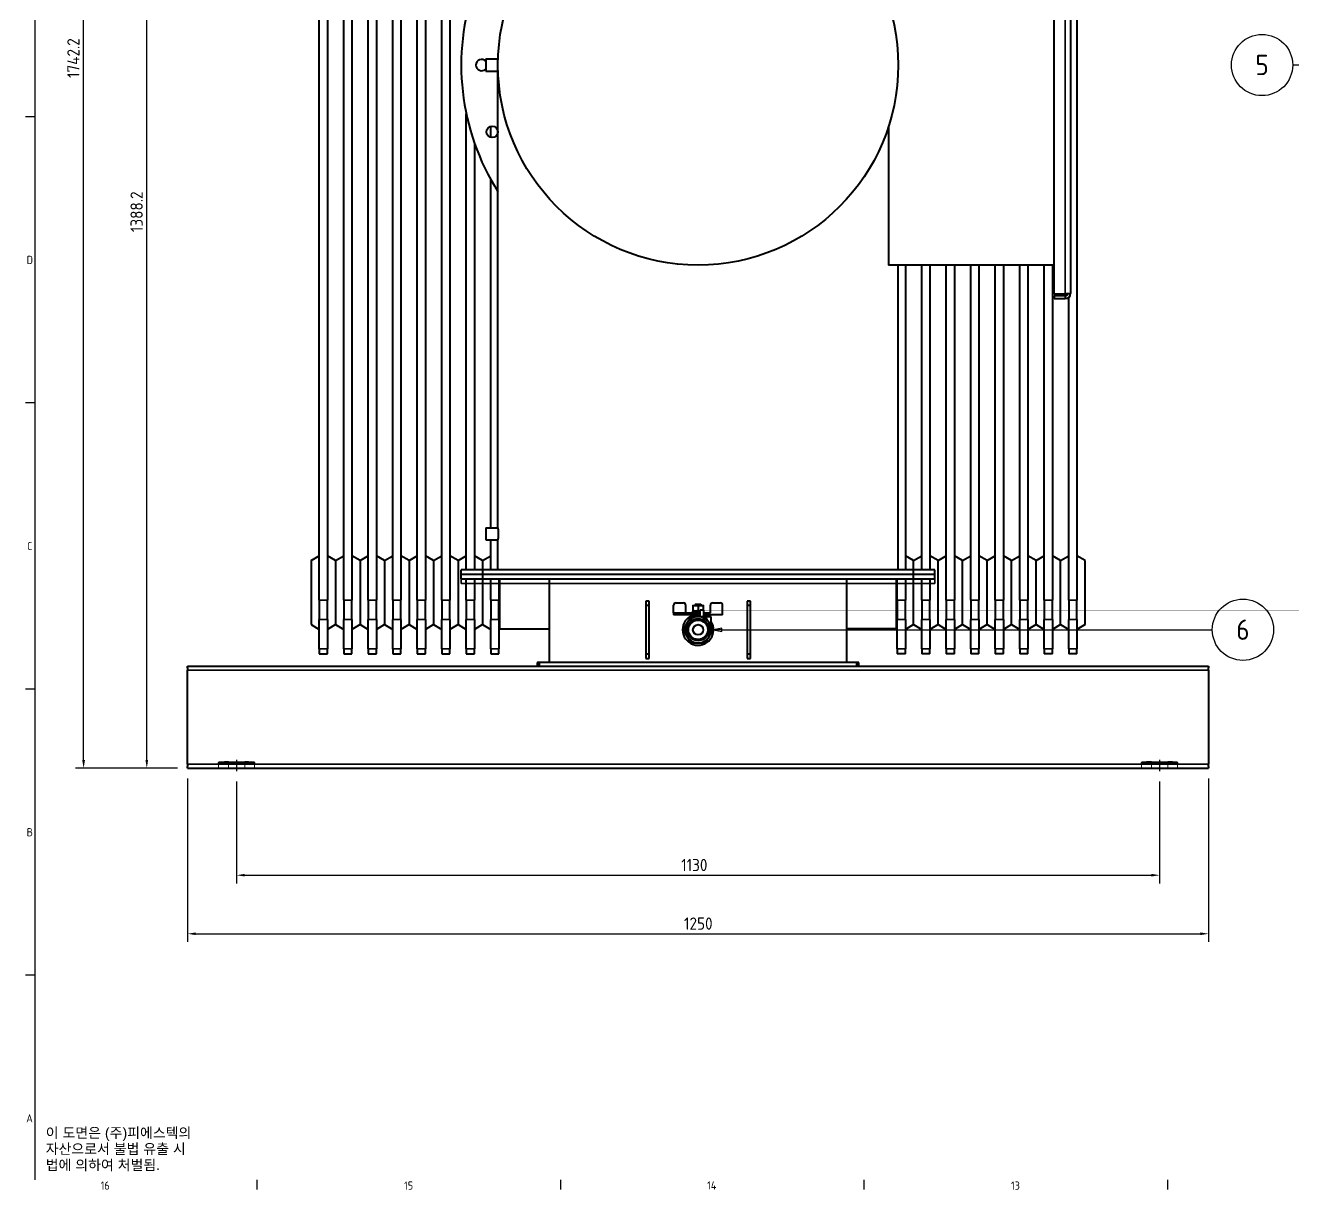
# Model space of a CAD drawing. Header units: millimetres. Extents: x 0 to 5945, y 0 to 4205.
# Drawn here: x 88 to 1641, y 88 to 1514 of the extents above; entities that cross this region are included whole.
import ezdxf

# ---------------------------------------------------------------- set-up
doc = ezdxf.new("R2010")
doc.units = ezdxf.units.MM
doc.header["$LTSCALE"] = 5
doc.layers.get('0').update_dxf_attribs({"color": 3, "lineweight": 25})
for name, color, linetype, lineweight in [('가려진 것(ISO)', 2, 'Continuous', 18), ('가려진 좁은 것(ISO)', 2, 'Continuous', 18), ('가시적인 것(ISO)', 3, 'Continuous', 40), ('가시적인 좁은 것(ISO)', 3, 'Continuous', 35), ('경계(ISO)', 7, 'Continuous', 25), ('기호(ISO)', 5, 'Continuous', 25), ('중심선(ISO)', 1, 'Continuous', 25), ('참조(ISO)', 6, 'Continuous', 35), ('치수(ISO)', 2, 'Continuous', 25)]:
    doc.layers.add(name, color=color, linetype=linetype, lineweight=lineweight)
doc.styles.add('문자 텍스트_PSTEK_POSCO', font='isocp.shx')
doc.styles.add('부품번호텍스트_PSTEK_POSCO', font='isocp.shx')
doc.styles.add('치수 텍스트_PSTEK_POSCO', font='isocp.shx')
doc.dimstyles.new('치수_PSTEK_POSCO', dxfattribs={"dimscale": 5, "dimtxt": 3, "dimasz": 2, "dimexe": 2, "dimexo": 2.5, "dimgap": 1, "dimtad": 1, "dimrnd": 1e-08, "dimdsep": 46, "dimtxsty": '치수 텍스트_PSTEK_POSCO', "dimcen": 0.09, "dimdle": 10, "dimclrd": 7, "dimclre": 7, "dimclrt": 2, "dimadec": 1, "dimazin": 2, "dimtfac": 1, "dimtmove": 0, "dimatfit": 3, "dimfxl": 0, "dimtolj": 1, "dimlwd": -1, "dimlwe": -1, "dimarcsym": 0})

# ---------------------------------------------------------------- blocks, each defined once
blk = doc.blocks.new('경계 Default Border')
at = {"layer": '경계(ISO)'}
for p, q in [((20, 280.33), (17.6, 280.33)), ((20, 210.25), (17.6, 210.25)), ((20, 140.17), (17.6, 140.17)), ((20, 70.08), (17.6, 70.08)), ((74.31, 20), (74.31, 17.6)), ((148.63, 20), (148.63, 17.6)), ((222.94, 20), (222.94, 17.6)), ((297.25, 20), (297.25, 17.6))]:
    blk.add_line(p, q, dxfattribs=at)
at = {"layer": '경계(ISO)', "flags": 128}
blk.add_lwpolyline([(20, 20), (20, 821)], dxfattribs=at)
at = {"layer": '경계(ISO)', "color": 2, "char_height": 2, "attachment_point": 7, "style": '문자 텍스트_PSTEK_POSCO'}
for s, insert in [('D', (17.92, 244.27)), ('C', (18.03, 174.19)), ('B', (17.92, 104.11)), ('A', (17.81, 34.04)), ('16', (36.04, 17.58)), ('15', (110.35, 17.58)), ('14', (184.55, 17.6)), ('13', (258.97, 17.58))]:
    blk.add_mtext(s, dxfattribs=dict(at, insert=insert))
blk = doc.blocks.new('*D22')
at = {"layer": 'Defpoints', "color": 0}
for p in [(346.7, 600.2), (1476.7, 600.2), (1476.7, 472.9)]:
    blk.add_point(p, dxfattribs=at)
at = {"layer": '치수(ISO)', "color": 7}
for p, q in [((346.7, 587.7), (346.7, 462.9)), ((1476.7, 587.7), (1476.7, 462.9)), ((356.7, 472.9), (1466.7, 472.9))]:
    blk.add_line(p, q, dxfattribs=at)
for points in [[(356.7, 474.6), (356.7, 471.3), (346.7, 472.9)], [(1466.7, 474.6), (1466.7, 471.3), (1476.7, 472.9)]]:
    blk.add_solid(points, dxfattribs=at)
at = {"layer": '치수(ISO)', "color": 2, "insert": (890.9, 485.4), "char_height": 15, "attachment_point": 4, "style": '치수 텍스트_PSTEK_POSCO'}
blk.add_mtext('\\A1;1130', dxfattribs=at)
blk = doc.blocks.new('*D23')
at = {"layer": 'Defpoints', "color": 0}
for p in [(286.7, 604), (1536.7, 604), (1536.7, 401.2)]:
    blk.add_point(p, dxfattribs=at)
at = {"layer": '치수(ISO)', "color": 7}
for p, q in [((286.7, 591.5), (286.7, 391.2)), ((1536.7, 591.5), (1536.7, 391.2)), ((296.7, 401.2), (1526.7, 401.2))]:
    blk.add_line(p, q, dxfattribs=at)
for points in [[(296.7, 402.9), (296.7, 399.6), (286.7, 401.2)], [(1526.7, 402.9), (1526.7, 399.6), (1536.7, 401.2)]]:
    blk.add_solid(points, dxfattribs=at)
at = {"layer": '치수(ISO)', "color": 2, "insert": (894.4, 413.7), "char_height": 15, "attachment_point": 4, "style": '치수 텍스트_PSTEK_POSCO'}
blk.add_mtext('\\A1;1250', dxfattribs=at)
blk = doc.blocks.new('품번기호3')
at = {"layer": '기호(ISO)', "color": 7}
for p, q in [((188.13, 155.1), (186.13, 154.7)), ((188.13, 154.7), (186.13, 154.7)), ((186.13, 154.7), (188.13, 154.3)), ((188.13, 154.3), (188.13, 155.1)), ((188.13, 154.7), (308.24, 154.7))]:
    blk.add_line(p, q, dxfattribs=at)
at = {"layer": '기호(ISO)', "color": 7, "flags": 128}
blk.add_lwpolyline([(188.13, 155.1), (186.13, 154.7)], dxfattribs=at)
at = {"layer": '기호(ISO)'}
blk.add_circle((315.74, 154.7), 7.5, dxfattribs=at)
at = {"layer": '기호(ISO)', "color": 7}
blk.add_solid([(188.13, 155.1), (186.13, 154.7), (188.13, 154.3), (188.13, 155.1)], dxfattribs=at)
at = {"layer": '기호(ISO)', "color": 7, "insert": (315.74, 154.72), "char_height": 5, "attachment_point": 5, "style": '부품번호텍스트_PSTEK_POSCO'}
blk.add_mtext('6', dxfattribs=at)
blk = doc.blocks.new('품번기호9')
at = {"layer": '기호(ISO)', "color": 7}
for p, q in [((402.78, 293), (327.93, 293)), ((402.78, 293.4), (402.78, 292.6)), ((404.4, 293.07), (402.78, 293.4)), ((402.78, 293), (404.4, 293)), ((402.78, 292.6), (404.4, 292.92))]:
    blk.add_line(p, q, dxfattribs=at)
at = {"layer": '기호(ISO)', "color": 7, "flags": 128}
blk.add_lwpolyline([(402.78, 292.6), (404.78, 293)], dxfattribs=at)
at = {"layer": '기호(ISO)'}
blk.add_circle((320.43, 293), 7.5, dxfattribs=at)
at = {"layer": '기호(ISO)', "color": 7}
blk.add_solid([(402.78, 292.6), (404.78, 293), (402.78, 293.4), (402.78, 292.6)], dxfattribs=at)
at = {"layer": '기호(ISO)', "color": 7, "insert": (320.43, 293.02), "char_height": 5, "attachment_point": 5, "style": '부품번호텍스트_PSTEK_POSCO'}
blk.add_mtext('5', dxfattribs=at)
blk = doc.blocks.new('*D44')
at = {"layer": 'Defpoints', "color": 0}
for p in [(236.7, 1992.2), (696.7, 1992.2), (286.7, 604)]:
    blk.add_point(p, dxfattribs=at)
at = {"layer": '치수(ISO)', "color": 7}
for p, q in [((684.2, 1992.2), (226.7, 1992.2)), ((236.7, 614), (236.7, 1982.2)), ((274.2, 604), (226.7, 604))]:
    blk.add_line(p, q, dxfattribs=at)
for points in [[(235, 1982.2), (238.3, 1982.2), (236.7, 1992.2)], [(235, 614), (238.3, 614), (236.7, 604)]]:
    blk.add_solid(points, dxfattribs=at)
at = {"layer": '치수(ISO)', "color": 2, "insert": (224.2, 1260.4), "char_height": 15, "attachment_point": 4, "rotation": 90, "style": '치수 텍스트_PSTEK_POSCO'}
blk.add_mtext('\\A1;1388.2', dxfattribs=at)
blk = doc.blocks.new('*D55')
at = {"layer": 'Defpoints', "color": 0}
for p in [(159.3, 2346.2), (436.7, 2346.2), (286.7, 604)]:
    blk.add_point(p, dxfattribs=at)
at = {"layer": '치수(ISO)', "color": 7}
for p, q in [((424.2, 2346.2), (149.3, 2346.2)), ((159.3, 614), (159.3, 2336.2)), ((274.2, 604), (149.3, 604))]:
    blk.add_line(p, q, dxfattribs=at)
for points in [[(157.6, 2336.2), (161, 2336.2), (159.3, 2346.2)], [(157.6, 614), (161, 614), (159.3, 604)]]:
    blk.add_solid(points, dxfattribs=at)
at = {"layer": '치수(ISO)', "color": 2, "insert": (146.8, 1449.1), "char_height": 15, "attachment_point": 4, "rotation": 90, "style": '치수 텍스트_PSTEK_POSCO'}
blk.add_mtext('\\A1;1742.2', dxfattribs=at)

msp = doc.modelspace()

# ---------------------------------------------------------------- linework, layer by layer
at = {"layer": '가려진 것(ISO)'}
for p, q in [((324.6517, 610.532), (324.6517, 603.9862)), ((368.6517, 610.532), (368.6517, 603.9862)), ((1454.6517, 610.532), (1454.6517, 603.9862)), ((1498.6517, 610.532), (1498.6517, 603.9862))]:
    msp.add_line(p, q, dxfattribs=at)
at = {"layer": '가려진 좁은 것(ISO)'}
for p, q in [((336.6517, 603.9862), (336.6517, 609.6928)), ((356.6517, 603.9862), (356.6517, 609.6928)), ((1466.6517, 603.9862), (1466.6517, 609.6928)), ((1486.6517, 603.9862), (1486.6517, 609.6928))]:
    msp.add_line(p, q, dxfattribs=at)
at = {"layer": '가시적인 것(ISO)'}
for p, q in [((447.8517, 809.6692), (447.8517, 1778.3033)), ((457.8517, 1778.3033), (457.8517, 809.6692)), ((477.8517, 809.6692), (477.8517, 1778.3033)), ((487.8517, 1778.3033), (487.8517, 809.6692)), ((507.8517, 809.6692), (507.8517, 1778.3033)), ((517.8517, 1778.3033), (517.8517, 809.6692)), ((537.8517, 809.6692), (537.8517, 1778.3033)), ((547.8517, 1778.3033), (547.8517, 809.6692)), ((567.8517, 809.6692), (567.8517, 1778.3033)), ((577.8517, 1778.3033), (577.8517, 809.6692)), ((1347.6517, 1184.449), (1347.6517, 1745.5235)), ((1367.6517, 1744.5862), (1367.6517, 1185.3862)), ((1375.4517, 1722.4862), (1375.4517, 809.6692)), ((597.8517, 809.6692), (597.8517, 1558.8233)), ((607.8517, 1565.9342), (607.8517, 809.6692)), ((651.6517, 1472.4862), (651.6517, 1457.4862)), ((651.6517, 1472.4862), (666.7665, 1472.4862)), ((666.6517, 898.2792), (666.6517, 1464.9862)), ((651.6517, 1457.4862), (666.6517, 1457.4862)), ((627.8517, 846.9862), (627.8517, 1405.341)), ((657.8517, 1376.3242), (657.8517, 1389.8693)), ((1144.8897, 1389.9862), (1144.8897, 1219.9862)), ((637.8517, 1369.4166), (637.8517, 846.9862)), ((657.8517, 898.4862), (657.8517, 1324.681)), ((1347.6517, 1219.9862), (1144.8897, 1219.9862)), ((1156.6517, 846.9862), (1156.6517, 1219.9862)), ((1165.4517, 1219.9862), (1165.4517, 846.9862)), ((1185.4517, 846.9862), (1185.4517, 1219.9862)), ((1195.4517, 1219.9862), (1195.4517, 846.9862)), ((1215.4517, 809.6692), (1215.4517, 1219.9862)), ((1225.4517, 1219.9862), (1225.4517, 809.6692)), ((1245.4517, 809.6692), (1245.4517, 1219.9862)), ((1255.4517, 1219.9862), (1255.4517, 809.6692)), ((1275.4517, 809.6692), (1275.4517, 1219.9862)), ((1285.4517, 1219.9862), (1285.4517, 809.6692)), ((1305.4517, 809.6692), (1305.4517, 1219.9862)), ((1315.4517, 1219.9862), (1315.4517, 809.6692)), ((1335.4517, 809.6692), (1335.4517, 1219.9862)), ((1345.4517, 1219.9862), (1345.4517, 809.6692)), ((1361.2517, 1184.449), (1347.6517, 1184.449)), ((1361.2517, 1182.1862), (1347.6517, 1182.1862)), ((1347.6517, 1182.1862), (1347.6517, 1178.9862)), ((1361.2517, 1185.3862), (1367.6517, 1185.3862)), ((1361.2517, 1185.3862), (1361.2517, 1184.449)), ((1361.2517, 1182.1862), (1361.2517, 1178.9862)), ((1361.4517, 1185.3862), (1361.4517, 1184.9862)), ((1361.4517, 1184.9862), (1364.4517, 1184.9862)), ((1364.4517, 1184.9862), (1364.4517, 1185.3862)), ((1365.4517, 809.6692), (1365.4517, 1180.5572)), ((1347.6517, 1178.9862), (1361.2517, 1178.9862)), ((651.6517, 898.4862), (651.6517, 883.4862)), ((651.6517, 898.4862), (666.6517, 898.4862)), ((651.6517, 883.4862), (666.6517, 883.4862)), ((657.8517, 846.9862), (657.8517, 883.4862)), ((666.6517, 846.9862), (666.6517, 883.6933)), ((437.8517, 858.2127), (447.8517, 863.9862)), ((437.8517, 858.2127), (437.8517, 779.7598)), ((467.8517, 858.2127), (457.8517, 863.9862)), ((467.8517, 858.2127), (477.8517, 863.9862)), ((467.8517, 858.2127), (467.8517, 779.7598)), ((497.8517, 858.2127), (487.8517, 863.9862)), ((497.8517, 858.2127), (507.8517, 863.9862)), ((497.8517, 858.2127), (497.8517, 779.7598)), ((527.8517, 858.2127), (517.8517, 863.9862)), ((527.8517, 858.2127), (537.8517, 863.9862)), ((527.8517, 858.2127), (527.8517, 779.7598)), ((557.8517, 858.2127), (547.8517, 863.9862)), ((557.8517, 858.2127), (567.8517, 863.9862)), ((557.8517, 858.2127), (557.8517, 779.7598)), ((587.8517, 858.2127), (577.8517, 863.9862)), ((587.8517, 858.2127), (597.8517, 863.9862)), ((587.8517, 858.2127), (587.8517, 779.7598)), ((617.8517, 858.2127), (607.8517, 863.9862)), ((617.8517, 858.2127), (627.8517, 863.9862)), ((617.8517, 858.2127), (617.8517, 779.7598)), ((647.8517, 858.2127), (637.8517, 863.9862)), ((647.8517, 858.2127), (657.8517, 863.9862)), ((647.8517, 858.2127), (647.8517, 779.7598)), ((1175.4517, 858.2127), (1165.4517, 863.9862)), ((1175.4517, 858.2127), (1185.4517, 863.9862)), ((1175.4517, 779.7598), (1175.4517, 858.2127)), ((1205.4517, 858.2127), (1195.4517, 863.9862)), ((1205.4517, 858.2127), (1215.4517, 863.9862)), ((1205.4517, 779.7598), (1205.4517, 858.2127)), ((1235.4517, 858.2127), (1225.4517, 863.9862)), ((1235.4517, 858.2127), (1245.4517, 863.9862)), ((1235.4517, 779.7598), (1235.4517, 858.2127)), ((1265.4517, 858.2127), (1255.4517, 863.9862)), ((1265.4517, 858.2127), (1275.4517, 863.9862)), ((1265.4517, 779.7598), (1265.4517, 858.2127)), ((1295.4517, 858.2127), (1285.4517, 863.9862)), ((1295.4517, 858.2127), (1305.4517, 863.9862)), ((1295.4517, 779.7598), (1295.4517, 858.2127)), ((1325.4517, 858.2127), (1315.4517, 863.9862)), ((1325.4517, 858.2127), (1335.4517, 863.9862)), ((1325.4517, 779.7598), (1325.4517, 858.2127)), ((1355.4517, 858.2127), (1345.4517, 863.9862)), ((1355.4517, 858.2127), (1365.4517, 863.9862)), ((1355.4517, 779.7598), (1355.4517, 858.2127)), ((1385.4517, 858.2127), (1375.4517, 863.9862)), ((1385.4517, 779.7598), (1385.4517, 858.2127)), ((1201.6517, 846.9862), (621.6517, 846.9862)), ((621.6517, 840.9862), (621.6517, 846.9862)), ((1201.6517, 840.9862), (621.6517, 840.9862)), ((1201.6517, 840.9862), (621.6517, 840.9862)), ((621.6517, 835.9862), (621.6517, 840.9862)), ((1201.6517, 840.9862), (1201.6517, 846.9862)), ((1201.6517, 835.9862), (1201.6517, 840.9862)), ((621.6517, 835.9862), (1201.6517, 835.9862)), ((627.8517, 809.6692), (627.8517, 835.9862)), ((637.8517, 835.9862), (637.8517, 809.6692)), ((657.8517, 809.6692), (657.8517, 835.9862)), ((667.8517, 835.9862), (667.8517, 809.6692)), ((668.6311, 835.9862), (668.6311, 774.4362)), ((729.6517, 733.4862), (729.6517, 835.9862)), ((1093.6517, 733.4862), (1093.6517, 835.9862)), ((1154.6723, 774.4362), (1154.6723, 835.9862)), ((1155.4517, 809.6692), (1155.4517, 835.9862)), ((1165.4517, 835.9862), (1165.4517, 809.6692)), ((1185.4517, 809.6692), (1185.4517, 835.9862)), ((1195.4517, 835.9862), (1195.4517, 809.6692)), ((447.8517, 809.6692), (447.8517, 786.1769)), ((457.8517, 786.1769), (457.8517, 809.6692)), ((477.8517, 809.6692), (477.8517, 786.1769)), ((487.8517, 786.1769), (487.8517, 809.6692)), ((507.8517, 809.6692), (507.8517, 786.1769)), ((517.8517, 786.1769), (517.8517, 809.6692)), ((537.8517, 809.6692), (537.8517, 786.1769)), ((547.8517, 786.1769), (547.8517, 809.6692)), ((567.8517, 809.6692), (567.8517, 786.1769)), ((577.8517, 786.1769), (577.8517, 809.6692)), ((597.8517, 809.6692), (597.8517, 786.1769)), ((607.8517, 786.1769), (607.8517, 809.6692)), ((627.8517, 809.6692), (627.8517, 786.1769)), ((637.8517, 786.1769), (637.8517, 809.6692)), ((657.8517, 809.6692), (657.8517, 786.1769)), ((667.8517, 786.1769), (667.8517, 809.6692)), ((847.6517, 808.4862), (847.6517, 803.4862)), ((851.6517, 808.4862), (847.6517, 808.4862)), ((851.6517, 803.4862), (851.6517, 808.4862)), ((971.6517, 808.4862), (971.6517, 803.4862)), ((975.6517, 808.4862), (971.6517, 808.4862)), ((975.6517, 803.4862), (975.6517, 808.4862)), ((1155.4517, 809.6692), (1155.4517, 786.1769)), ((1165.4517, 786.1769), (1165.4517, 809.6692)), ((1185.4517, 809.6692), (1185.4517, 786.1769)), ((1195.4517, 786.1769), (1195.4517, 809.6692)), ((1215.4517, 809.6692), (1215.4517, 786.1769)), ((1225.4517, 786.1769), (1225.4517, 809.6692)), ((1245.4517, 809.6692), (1245.4517, 786.1769)), ((1255.4517, 786.1769), (1255.4517, 809.6692)), ((1275.4517, 809.6692), (1275.4517, 786.1769)), ((1285.4517, 786.1769), (1285.4517, 809.6692)), ((1305.4517, 809.6692), (1305.4517, 786.1769)), ((1315.4517, 786.1769), (1315.4517, 809.6692)), ((1335.4517, 809.6692), (1335.4517, 786.1769)), ((1345.4517, 786.1769), (1345.4517, 809.6692)), ((1365.4517, 809.6692), (1365.4517, 786.1769)), ((1375.4517, 786.1769), (1375.4517, 809.6692)), ((847.6517, 803.4862), (851.6517, 803.4862)), ((847.6517, 803.4862), (847.6517, 743.4862)), ((851.6517, 743.4862), (851.6517, 803.4862)), ((881.6517, 794.3862), (881.6517, 803.3862)), ((881.6517, 794.3862), (914.0517, 794.3862)), ((881.6517, 794.3862), (881.6517, 791.8862)), ((884.6517, 806.3862), (893.6517, 806.3862)), ((896.6517, 794.3862), (896.6517, 803.3862)), ((904.6517, 796.3862), (914.0517, 796.3862)), ((904.6517, 796.3862), (904.6517, 794.3862)), ((905.1517, 803.1862), (908.4017, 803.1862)), ((905.1517, 802.9168), (905.1517, 796.6557)), ((908.4187, 804.7862), (907.6517, 804.0192)), ((907.6517, 804.0192), (915.6517, 804.0192)), ((907.6517, 804.0192), (907.6517, 803.1862)), ((908.4017, 803.1862), (914.9017, 803.1862)), ((908.4187, 804.7862), (914.8847, 804.7862)), ((911.6517, 802.9168), (911.6517, 796.6557)), ((918.8517, 797.4862), (914.0517, 797.4862)), ((914.0517, 789.4862), (914.0517, 797.4862)), ((914.8847, 804.7862), (915.6517, 804.0192)), ((914.9017, 803.1862), (918.1517, 803.1862)), ((915.6517, 804.0192), (915.6517, 803.1862)), ((918.1517, 797.4862), (918.1517, 802.9168)), ((918.8517, 789.4862), (918.8517, 797.4862)), ((918.8517, 794.3862), (926.6517, 794.3862)), ((926.6517, 794.3862), (926.6517, 803.3862)), ((929.6517, 806.3862), (938.6517, 806.3862)), ((941.6517, 791.8862), (941.6517, 803.3862)), ((971.6517, 803.4862), (975.6517, 803.4862)), ((971.6517, 803.4862), (971.6517, 743.4862)), ((975.6517, 743.4862), (975.6517, 803.4862)), ((437.8517, 779.7598), (447.8517, 773.9862)), ((447.8517, 750.017), (447.8517, 786.1769)), ((457.8517, 786.1769), (457.8517, 750.017)), ((467.8517, 779.7598), (457.8517, 773.9862)), ((467.8517, 779.7598), (477.8517, 773.9862)), ((477.8517, 750.017), (477.8517, 786.1769)), ((487.8517, 786.1769), (487.8517, 750.017)), ((497.8517, 779.7598), (487.8517, 773.9862)), ((497.8517, 779.7598), (507.8517, 773.9862)), ((507.8517, 750.017), (507.8517, 786.1769)), ((517.8517, 786.1769), (517.8517, 750.017)), ((527.8517, 779.7598), (517.8517, 773.9862)), ((527.8517, 779.7598), (537.8517, 773.9862)), ((537.8517, 750.017), (537.8517, 786.1769)), ((547.8517, 786.1769), (547.8517, 750.017)), ((557.8517, 779.7598), (547.8517, 773.9862)), ((557.8517, 779.7598), (567.8517, 773.9862)), ((567.8517, 750.017), (567.8517, 786.1769)), ((577.8517, 786.1769), (577.8517, 750.017)), ((587.8517, 779.7598), (577.8517, 773.9862)), ((587.8517, 779.7598), (597.8517, 773.9862)), ((597.8517, 750.017), (597.8517, 786.1769)), ((607.8517, 786.1769), (607.8517, 750.017)), ((617.8517, 779.7598), (607.8517, 773.9862)), ((617.8517, 779.7598), (627.8517, 773.9862)), ((627.8517, 750.017), (627.8517, 786.1769)), ((637.8517, 786.1769), (637.8517, 750.017)), ((647.8517, 779.7598), (637.8517, 773.9862)), ((647.8517, 779.7598), (657.8517, 773.9862)), ((657.8517, 750.017), (657.8517, 786.1769)), ((667.8517, 786.1769), (667.8517, 750.017)), ((914.0517, 791.8862), (881.6517, 791.8862)), ((905.2517, 791.8862), (905.1517, 791.7862)), ((905.1517, 791.7862), (914.0517, 791.7862)), ((905.1517, 791.7862), (905.1517, 790.7862)), ((905.1517, 790.7862), (914.0517, 790.7862)), ((905.2517, 790.6862), (905.1517, 790.7862)), ((905.2517, 790.6862), (905.1517, 790.5862)), ((905.1517, 790.5862), (914.0517, 790.5862)), ((905.1517, 790.5862), (905.1517, 789.5862)), ((905.1517, 789.5862), (914.0517, 789.5862)), ((905.2517, 789.4862), (905.1517, 789.5862)), ((905.2517, 790.6862), (914.0517, 790.6862)), ((941.6517, 791.8862), (918.8517, 791.8862)), ((927.6517, 789.4862), (921.1517, 789.4862)), ((921.1517, 788.6809), (921.1517, 789.4862)), ((927.6517, 777.7734), (927.6517, 789.4862)), ((1155.4517, 750.017), (1155.4517, 786.1769)), ((1165.4517, 786.1769), (1165.4517, 750.017)), ((1175.4517, 779.7598), (1165.4517, 773.9862)), ((1175.4517, 779.7598), (1185.4517, 773.9862)), ((1185.4517, 750.017), (1185.4517, 786.1769)), ((1195.4517, 786.1769), (1195.4517, 750.017)), ((1205.4517, 779.7598), (1195.4517, 773.9862)), ((1205.4517, 779.7598), (1215.4517, 773.9862)), ((1215.4517, 750.017), (1215.4517, 786.1769)), ((1225.4517, 786.1769), (1225.4517, 750.017)), ((1235.4517, 779.7598), (1225.4517, 773.9862)), ((1235.4517, 779.7598), (1245.4517, 773.9862)), ((1245.4517, 750.017), (1245.4517, 786.1769)), ((1255.4517, 786.1769), (1255.4517, 750.017)), ((1265.4517, 779.7598), (1255.4517, 773.9862)), ((1265.4517, 779.7598), (1275.4517, 773.9862)), ((1275.4517, 750.017), (1275.4517, 786.1769)), ((1285.4517, 786.1769), (1285.4517, 750.017)), ((1295.4517, 779.7598), (1285.4517, 773.9862)), ((1295.4517, 779.7598), (1305.4517, 773.9862)), ((1305.4517, 750.017), (1305.4517, 786.1769)), ((1315.4517, 786.1769), (1315.4517, 750.017)), ((1325.4517, 779.7598), (1315.4517, 773.9862)), ((1325.4517, 779.7598), (1335.4517, 773.9862)), ((1335.4517, 750.017), (1335.4517, 786.1769)), ((1345.4517, 786.1769), (1345.4517, 750.017)), ((1355.4517, 779.7598), (1345.4517, 773.9862)), ((1355.4517, 779.7598), (1365.4517, 773.9862)), ((1365.4517, 750.017), (1365.4517, 786.1769)), ((1375.4517, 786.1769), (1375.4517, 750.017)), ((1385.4517, 779.7598), (1375.4517, 773.9862)), ((668.6311, 774.4362), (667.8517, 773.9862)), ((668.6311, 774.4362), (729.6517, 774.4362)), ((1154.6723, 774.4362), (1093.6517, 774.4362)), ((1154.6723, 774.4362), (1155.4517, 773.9862)), ((447.8517, 750.017), (447.8517, 743.9862)), ((457.8517, 743.9862), (457.8517, 750.017)), ((477.8517, 750.017), (477.8517, 743.9862)), ((487.8517, 743.9862), (487.8517, 750.017)), ((507.8517, 750.017), (507.8517, 743.9862)), ((517.8517, 743.9862), (517.8517, 750.017)), ((537.8517, 750.017), (537.8517, 743.9862)), ((547.8517, 743.9862), (547.8517, 750.017)), ((567.8517, 750.017), (567.8517, 743.9862)), ((577.8517, 743.9862), (577.8517, 750.017)), ((597.8517, 750.017), (597.8517, 743.9862)), ((607.8517, 743.9862), (607.8517, 750.017)), ((627.8517, 750.017), (627.8517, 743.9862)), ((637.8517, 743.9862), (637.8517, 750.017)), ((657.8517, 750.017), (657.8517, 743.9862)), ((667.8517, 743.9862), (667.8517, 750.017)), ((1155.4517, 750.017), (1155.4517, 743.9862)), ((1165.4517, 743.9862), (1165.4517, 750.017)), ((1185.4517, 750.017), (1185.4517, 743.9862)), ((1195.4517, 743.9862), (1195.4517, 750.017)), ((1215.4517, 750.017), (1215.4517, 743.9862)), ((1225.4517, 743.9862), (1225.4517, 750.017)), ((1245.4517, 750.017), (1245.4517, 743.9862)), ((1255.4517, 743.9862), (1255.4517, 750.017)), ((1275.4517, 750.017), (1275.4517, 743.9862)), ((1285.4517, 743.9862), (1285.4517, 750.017)), ((1305.4517, 750.017), (1305.4517, 743.9862)), ((1315.4517, 743.9862), (1315.4517, 750.017)), ((1335.4517, 750.017), (1335.4517, 743.9862)), ((1345.4517, 743.9862), (1345.4517, 750.017)), ((1365.4517, 750.017), (1365.4517, 743.9862)), ((1375.4517, 743.9862), (1375.4517, 750.017)), ((447.8517, 743.9862), (457.8517, 743.9862)), ((477.8517, 743.9862), (487.8517, 743.9862)), ((507.8517, 743.9862), (517.8517, 743.9862)), ((537.8517, 743.9862), (547.8517, 743.9862)), ((567.8517, 743.9862), (577.8517, 743.9862)), ((597.8517, 743.9862), (607.8517, 743.9862)), ((627.8517, 743.9862), (637.8517, 743.9862)), ((657.8517, 743.9862), (667.8517, 743.9862)), ((717.6517, 733.4862), (714.6517, 733.4862)), ((714.6517, 733.4862), (714.6517, 728.9862)), ((717.6517, 728.9862), (717.6517, 733.4862)), ((1105.6517, 733.4862), (717.6517, 733.4862)), ((851.6517, 743.4862), (847.6517, 743.4862)), ((847.6517, 743.4862), (847.6517, 738.4862)), ((847.6517, 738.4862), (851.6517, 738.4862)), ((851.6517, 738.4862), (851.6517, 743.4862)), ((975.6517, 743.4862), (971.6517, 743.4862)), ((971.6517, 743.4862), (971.6517, 738.4862)), ((971.6517, 738.4862), (975.6517, 738.4862)), ((975.6517, 738.4862), (975.6517, 743.4862)), ((1108.6517, 733.4862), (1105.6517, 733.4862)), ((1105.6517, 733.4862), (1105.6517, 728.9862)), ((1108.6517, 728.9862), (1108.6517, 733.4862)), ((1165.4517, 743.9862), (1155.4517, 743.9862)), ((1195.4517, 743.9862), (1185.4517, 743.9862)), ((1225.4517, 743.9862), (1215.4517, 743.9862)), ((1255.4517, 743.9862), (1245.4517, 743.9862)), ((1285.4517, 743.9862), (1275.4517, 743.9862)), ((1315.4517, 743.9862), (1305.4517, 743.9862)), ((1345.4517, 743.9862), (1335.4517, 743.9862)), ((1375.4517, 743.9862), (1365.4517, 743.9862)), ((286.6517, 726.9862), (286.6517, 728.9862)), ((286.6517, 728.9862), (714.6517, 728.9862)), ((286.6517, 726.9862), (286.6517, 723.9936)), ((286.6517, 720.3834), (286.6517, 723.9936)), ((286.6517, 714.398), (286.6517, 720.3834)), ((286.6517, 618.5745), (286.6517, 714.398)), ((714.6517, 728.9862), (717.6517, 728.9862)), ((717.6517, 728.9862), (1105.6517, 728.9862)), ((1105.6517, 728.9862), (1108.6517, 728.9862)), ((1108.6517, 728.9862), (1536.6517, 728.9862)), ((1536.6517, 728.9862), (1536.6517, 726.9862)), ((1536.6517, 723.9936), (1536.6517, 726.9862)), ((1536.6517, 723.9936), (1536.6517, 720.3834)), ((1536.6517, 720.3834), (1536.6517, 714.398)), ((1536.6517, 714.398), (1536.6517, 618.5745)), ((286.6517, 612.5891), (286.6517, 618.5745)), ((286.6517, 608.9789), (286.6517, 612.5891)), ((286.6517, 608.9789), (286.6517, 605.9862)), ((286.6517, 603.9862), (286.6517, 605.9862)), ((336.6517, 611.3711), (356.6517, 611.3711)), ((356.6517, 609.6928), (336.6517, 609.6928)), ((1466.6517, 611.3711), (1486.6517, 611.3711)), ((1486.6517, 609.6928), (1466.6517, 609.6928)), ((1536.6517, 618.5745), (1536.6517, 612.5891)), ((1536.6517, 612.5891), (1536.6517, 608.9789)), ((1536.6517, 605.9862), (1536.6517, 608.9789)), ((1536.6517, 605.9862), (1536.6517, 603.9862)), ((286.6517, 603.9862), (1536.6517, 603.9862))]:
    msp.add_line(p, q, dxfattribs=at)
for centre, radius in [((911.6517, 1464.9862), 245), ((659.6217, 1383.0967), 7), ((911.6517, 773.4862), 13.5171), ((911.6517, 773.4862), 12.3176), ((911.6517, 773.4862), 11.8868), ((911.6517, 773.4862), 6.25)]:
    msp.add_circle(centre, radius, dxfattribs=at)
for centre, radius, start, end in [((911.6517, 1464.9862), 290, 160.5332289, 212.3465321), ((646.6517, 1464.9862), 7, 44.4153086, 315.5846914), ((1361.2517, 1185.3862), 6.4, 270, 0), ((1361.2517, 1185.3862), 3.2, 270, 352.8192442), ((884.6517, 803.3862), 3, 90, 180), ((893.6517, 803.3862), 3, 0, 90), ((929.6517, 803.3862), 3, 90, 180), ((938.6517, 803.3862), 3, 0, 90), ((911.6517, 773.4862), 19, 110.0051901, 32.6368975), ((911.6517, 773.4862), 16, 150, 210), ((911.6517, 773.4862), 16, 90, 150), ((911.6517, 773.4862), 17.92, 116.7655006, 123.2344994), ((911.6517, 773.4862), 16, 30, 90), ((911.6517, 773.4862), 19, 57.3631025, 67.7315045), ((911.6517, 773.4862), 17.92, 56.7655006, 63.2344994), ((911.6517, 773.4862), 16, 330, 30), ((911.6517, 773.4862), 17.92, 176.7655006, 183.2344994), ((911.6517, 773.4862), 16, 210, 270), ((911.6517, 773.4862), 16, 270, 330), ((911.6517, 773.4862), 17.92, 356.7655006, 3.2344994), ((911.6517, 773.4862), 17.92, 236.7655006, 243.2344994), ((911.6517, 773.4862), 17.92, 296.7655006, 303.2344994)]:
    msp.add_arc(centre, radius, start, end, dxfattribs=at)
for centre, major_axis, start_param, end_param in [((336.6517, 610.532), (12, 0), 1.570796327, 4.71238898), ((356.6517, 610.532), (-12, 0), 1.570796327, 4.71238898), ((1466.6517, 610.532), (-12, 0), 4.71238898, 7.853981634), ((1486.6517, 610.532), (12, 0), 4.71238898, 7.853981634)]:
    msp.add_ellipse(centre, major_axis=major_axis, ratio=0.069926812, start_param=start_param, end_param=end_param, dxfattribs=at)
msp.add_open_spline([(666.6518, 898.2774), (666.6517, 898.1867), (666.6526, 898.0661), (666.6585, 897.5327), (666.6678, 896.9555), (666.6871, 895.6237), (666.6983, 894.7804), (666.7145, 892.9325), (666.7192, 891.928), (666.7192, 890.0445), (666.7145, 889.04), (666.6983, 887.1921), (666.6871, 886.3487), (666.6678, 885.017), (666.6585, 884.4398), (666.6526, 883.9064), (666.6517, 883.7858), (666.6518, 883.6951)], degree=3, knots=[1.301437764, 1.301437764, 1.301437764, 1.301437764, 1.412720554, 1.412720554, 1.695238098, 1.695238098, 1.977769285, 1.977769285, 2.260300472, 2.260300472, 2.542831659, 2.542831659, 2.825362846, 2.825362846, 3.107880391, 3.107880391, 3.219163181, 3.219163181, 3.219163181, 3.219163181], dxfattribs=at)
for points, weights in [([(905.1517, 803.1862), (905.1517, 803.1862), (905.1517, 802.9168)], [1, 1.04314139574, 1.01001874936]), ([(905.1517, 802.9168), (906.8933, 803.1862), (908.4017, 803.1862)], [1.01001874936, 1.04314139574, 1]), ([(905.1517, 796.6557), (905.1517, 796.3862), (905.1517, 796.3862)], [1.01001874936, 1.04314139574, 1]), ([(908.4017, 796.3862), (906.8933, 796.3862), (905.1517, 796.6557)], [1, 1.04314139574, 1.01001874936]), ([(908.4017, 803.1862), (909.91, 803.1862), (911.6517, 802.9168)], [1, 1.04314139574, 1.01001874936]), ([(911.6517, 796.6557), (909.91, 796.3862), (908.4017, 796.3862)], [1.01001874936, 1.04314139574, 1]), ([(911.6517, 802.9168), (913.3933, 803.1862), (914.9017, 803.1862)], [1.01001874936, 1.04314139574, 1]), ([(914.0517, 796.406), (912.9311, 796.4578), (911.6517, 796.6557)], [1.01781502807, 1.03414058902, 1.01001874936]), ([(914.9017, 803.1862), (916.41, 803.1862), (918.1517, 802.9168)], [1, 1.04314139574, 1.01001874936]), ([(918.1517, 802.9168), (918.1517, 803.1862), (918.1517, 803.1862)], [1.01001874936, 1.04314139574, 1]), ([(897.7953, 781.4862), (895.8919, 778.1896), (893.7602, 774.4973)], [1, 1.0295630141, 1]), ([(901.8303, 788.4752), (899.6986, 784.7829), (897.7953, 781.4862)], [1, 1.0295630141, 1]), ([(911.6517, 789.4862), (907.845, 789.4862), (903.5816, 789.4862)], [1, 1.0295630141, 1]), ([(919.7218, 789.4862), (915.4583, 789.4862), (911.6517, 789.4862)], [1, 1.0295630141, 1]), ([(925.5081, 781.4862), (923.6048, 784.7829), (921.473, 788.4752)], [1, 1.0295630141, 1]), ([(929.5431, 774.4973), (927.4114, 778.1896), (925.5081, 781.4862)], [1, 1.0295630141, 1]), ([(893.7602, 772.4752), (895.8919, 768.7829), (897.7953, 765.4862)], [1, 1.0295630141, 1]), ([(897.7953, 765.4862), (899.6986, 762.1896), (901.8303, 758.4973)], [1, 1.0295630141, 1]), ([(921.473, 758.4973), (923.6048, 762.1896), (925.5081, 765.4862)], [1, 1.0295630141, 1]), ([(925.5081, 765.4862), (927.4114, 768.7829), (929.5431, 772.4752)], [1, 1.0295630141, 1]), ([(903.5816, 757.4862), (907.845, 757.4862), (911.6517, 757.4862)], [1, 1.0295630141, 1]), ([(911.6517, 757.4862), (915.4583, 757.4862), (919.7218, 757.4862)], [1, 1.0295630141, 1])]:
    msp.add_rational_spline(points, weights, degree=2, dxfattribs=at)
at = {"layer": '가시적인 좁은 것(ISO)'}
for p, q in [((1361.2517, 1185.3862), (1361.2517, 1744.5862)), ((457.8517, 809.6692), (447.8517, 809.6692)), ((487.8517, 809.6692), (477.8517, 809.6692)), ((517.8517, 809.6692), (507.8517, 809.6692)), ((547.8517, 809.6692), (537.8517, 809.6692)), ((577.8517, 809.6692), (567.8517, 809.6692)), ((607.8517, 809.6692), (597.8517, 809.6692)), ((637.8517, 809.6692), (627.8517, 809.6692)), ((667.8517, 809.6692), (657.8517, 809.6692)), ((1155.4517, 809.6692), (1165.4517, 809.6692)), ((1185.4517, 809.6692), (1195.4517, 809.6692)), ((1215.4517, 809.6692), (1225.4517, 809.6692)), ((1245.4517, 809.6692), (1255.4517, 809.6692)), ((1275.4517, 809.6692), (1285.4517, 809.6692)), ((1305.4517, 809.6692), (1315.4517, 809.6692)), ((1335.4517, 809.6692), (1345.4517, 809.6692)), ((1365.4517, 809.6692), (1375.4517, 809.6692)), ((457.8517, 786.1769), (447.8517, 786.1769)), ((487.8517, 786.1769), (477.8517, 786.1769)), ((517.8517, 786.1769), (507.8517, 786.1769)), ((547.8517, 786.1769), (537.8517, 786.1769)), ((577.8517, 786.1769), (567.8517, 786.1769)), ((607.8517, 786.1769), (597.8517, 786.1769)), ((637.8517, 786.1769), (627.8517, 786.1769)), ((667.8517, 786.1769), (657.8517, 786.1769)), ((1155.4517, 786.1769), (1165.4517, 786.1769)), ((1185.4517, 786.1769), (1195.4517, 786.1769)), ((1215.4517, 786.1769), (1225.4517, 786.1769)), ((1245.4517, 786.1769), (1255.4517, 786.1769)), ((1275.4517, 786.1769), (1285.4517, 786.1769)), ((1305.4517, 786.1769), (1315.4517, 786.1769)), ((1335.4517, 786.1769), (1345.4517, 786.1769)), ((1365.4517, 786.1769), (1375.4517, 786.1769)), ((447.8517, 750.017), (457.8517, 750.017)), ((477.8517, 750.017), (487.8517, 750.017)), ((507.8517, 750.017), (517.8517, 750.017)), ((537.8517, 750.017), (547.8517, 750.017)), ((567.8517, 750.017), (577.8517, 750.017)), ((597.8517, 750.017), (607.8517, 750.017)), ((627.8517, 750.017), (637.8517, 750.017)), ((657.8517, 750.017), (667.8517, 750.017)), ((1155.4517, 750.017), (1165.4517, 750.017)), ((1185.4517, 750.017), (1195.4517, 750.017)), ((1215.4517, 750.017), (1225.4517, 750.017)), ((1245.4517, 750.017), (1255.4517, 750.017)), ((1275.4517, 750.017), (1285.4517, 750.017)), ((1305.4517, 750.017), (1315.4517, 750.017)), ((1335.4517, 750.017), (1345.4517, 750.017)), ((1365.4517, 750.017), (1375.4517, 750.017)), ((286.6517, 723.9936), (1536.6517, 723.9936)), ((286.6517, 608.9789), (1536.6517, 608.9789)), ((336.6517, 609.6928), (336.6517, 611.3711)), ((356.6517, 609.6928), (356.6517, 611.3711)), ((1466.6517, 609.6928), (1466.6517, 611.3711)), ((1486.6517, 609.6928), (1486.6517, 611.3711))]:
    msp.add_line(p, q, dxfattribs=at)
at = {"layer": '중심선(ISO)', "linetype": 'Continuous'}
for p, q in [((346.6517, 614.282), (346.6517, 600.2362)), ((1476.6517, 614.282), (1476.6517, 600.2362))]:
    msp.add_line(p, q, dxfattribs=at)
at = {"layer": '참조(ISO)'}
for p, q in [((1201.6517, 835.9862), (621.6517, 835.9862)), ((621.6517, 835.9862), (621.6517, 829.9862)), ((621.6517, 829.9862), (1201.6517, 829.9862)), ((1201.6517, 835.9862), (1201.6517, 829.9862))]:
    msp.add_line(p, q, dxfattribs=at)

# ---------------------------------------------------------------- block references
at = {"xscale": 5, "yscale": 5, "zscale": 5}
msp.add_blockref('경계 Default Border', (0, 0), dxfattribs=at)
at = {"layer": '기호(ISO)', "xscale": 5, "yscale": 5, "zscale": 5}
for name in ['품번기호9', '품번기호3']:
    msp.add_blockref(name, (0, 0), dxfattribs=at)

# ---------------------------------------------------------------- texts
at = {"layer": '기호(ISO)', "color": 2, "insert": (112.9526, 137.1177), "char_height": 12.5, "width": 196.530519, "attachment_point": 4, "line_spacing_factor": 0.944221, "style": '문자 텍스트_PSTEK_POSCO'}
msp.add_mtext('{\\fArial|b0|i0;\\H12.5000;이 도면은 (주)피에스텍의\\P자산으로서 불법 유출 시 \\P법에 의하여 처벌됨.}', dxfattribs=at)

# ---------------------------------------------------------------- dimensions: what is measured, and where the dimension line sits
at = {"layer": '치수(ISO)', "color": 7}
for base, p1, p2, angle, picture, middle in [((159.3029, 2346.1862), (286.6517, 603.9862), (436.6517, 2346.1862), 270, '*D55', (159.3029, 1475.0862)), ((236.6517, 1992.1862), (286.6517, 603.9862), (696.6517, 1992.1862), 270, '*D44', (236.6517, 1285.5862)), ((1536.6517, 401.2439), (286.6517, 603.9862), (1536.6517, 603.9862), 180, '*D23', (911.6517, 401.2439)), ((1476.6517, 472.9316), (346.6517, 600.2362), (1476.6517, 600.2362), 180, '*D22', (906.6517, 472.9316))]:
    dim = msp.add_linear_dim(base=base, p1=p1, p2=p2, angle=angle, dimstyle='치수_PSTEK_POSCO', override={"dimdec": 2, "dimtp": 0, "dimtm": 0, "dimtdec": 2, "dimtofl": 0, "dimatfit": 1}, dxfattribs=at)
    dim.commit()
    dim.dimension.update_dxf_attribs({"geometry": picture, "text_midpoint": middle, "dimtype": 160})

doc.saveas('drawing.dxf')
